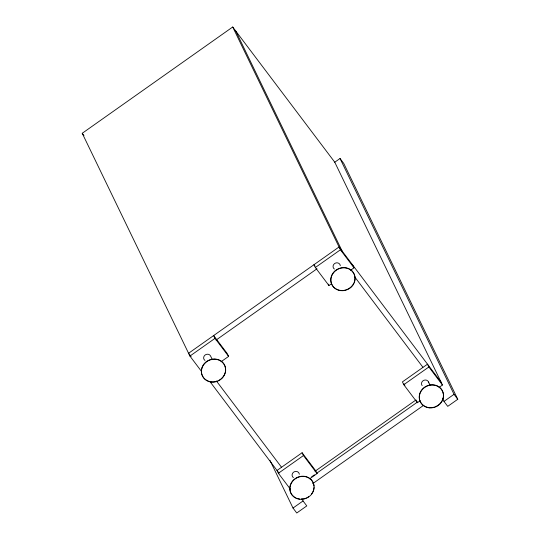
<?xml version="1.0" encoding="UTF-8"?>
<svg xmlns="http://www.w3.org/2000/svg" width="540" height="540" viewBox="0 0 540 540"><rect width="100%" height="100%" fill="white"/><g stroke="black" fill="none" stroke-linecap="round" stroke-linejoin="round"><path stroke-width="0.81" d="M201.521 371.432L189.931 356.076L82.228 133.286L232.713 27L334.766 162.216L442.463 385.013L439.074 387.403M334.679 162.277L340.031 158.497L343.771 163.458L457.772 399.276L447.741 406.363L443.995 401.402L442.53 398.371M189.931 356.076L215.015 338.364L213.651 335.556L227.259 353.585L228.616 356.393L221.164 361.658M331.648 283.622L328.941 285.538L315.333 267.509L340.416 249.791L232.713 27M216.061 340.072L317 268.778M350.629 270.216L354.017 267.82L352.661 265.012M309.609 478.845L317.061 473.58L315.704 470.772L302.096 452.743L277.02 470.462L278.377 473.269L290.473 489.294M278.377 473.269L303.46 455.551L302.096 452.743M403.778 384.696L428.861 366.984L427.498 364.176L402.421 381.888L403.778 384.696L417.386 402.725L420.093 400.808M315.056 471.238L415.996 399.944M311.661 476.8L314.408 474.856M316.474 473.398L417.542 402.01M312.647 483.698L423.346 405.513M303.048 500.958L306.788 505.913L296.757 513L293.011 508.039L303.048 500.958L301.948 498.683M443.995 401.402L454.032 394.315L340.031 158.497M454.032 394.315L457.772 399.276M441.106 382.205L339.053 246.982L188.575 353.268L189.884 355.01M340.416 249.791L354.017 267.82M428.861 366.984L442.463 385.013M354.355 276.426L422.888 367.234M314.982 266.031L313.976 264.701L315.333 267.509M403.933 383.893L404.939 385.229M82.228 133.286L83.977 135.601M215.015 338.364L228.616 356.393M303.46 455.551L317.061 473.58M216.459 381.044L281.435 467.14M190.087 355.273L191.093 356.609M209.912 381.544L279.038 473.128M428.531 382.01L429.975 384.986M416.367 400.619L417.386 402.725M235.771 31.057L342.117 251.039M328.259 284.135L328.941 285.538M269.919 460.269L293.011 508.039M212.112 359.201L210.674 356.225A3.692 3.375 -25.8 0 0 205.997 354.524L205.153 354.996A3.692 3.375 -25.8 0 0 204.957 360.45M211.181 381.848A12.312 11.259 -25.8 0 1 201.467 369.596A12.312 11.259 -25.8 0 1 214.697 358.999A12.312 11.259 -25.8 0 1 225.558 370.325M225.362 371.824A12.312 11.259 -25.8 0 1 220.901 378.992M220.266 379.478A12.312 11.259 -25.8 0 1 218.896 380.322M217.438 381.004A12.312 11.259 -25.8 0 1 211.957 381.908M340.301 265.673A3.692 3.375 -25.8 0 0 335.408 263.115L334.571 263.594A3.692 3.375 -25.8 0 0 334.368 269.048M346.093 289.872A12.312 11.259 -25.8 0 1 330.77 280.435A12.312 11.259 -25.8 0 1 344.898 267.644A12.312 11.259 -25.8 0 1 354.105 282.616M353.781 283.318A12.312 11.259 -25.8 0 1 346.849 289.595M428.746 382.867A3.692 3.375 -25.8 0 0 423.853 380.308L423.016 380.781A3.692 3.375 -25.8 0 0 422.165 385.627M434.538 407.059A12.312 11.259 -25.8 0 1 419.526 394.389A12.312 11.259 -25.8 0 1 439.445 387.221A12.312 11.259 -25.8 0 1 435.294 406.789M299.336 474.269A3.692 3.375 -25.8 0 0 294.442 471.71L293.598 472.19A3.692 3.375 -25.8 0 0 293.402 477.644M295.92 497.995A12.312 11.259 -25.8 0 1 295.434 478.413A12.312 11.259 -25.8 0 1 313.997 486.02M314.003 487.519A12.312 11.259 -25.8 0 1 311.573 493.911M308.711 496.665A12.312 11.259 -25.8 0 1 306.619 497.873M305.883 498.19A12.312 11.259 -25.8 0 1 301.199 499.115M299.626 499.034A12.312 11.259 -25.8 0 1 296.622 498.292M211.282 382.064A12.312 11.259 -25.8 0 0 225.018 366.167A12.312 11.259 -25.8 0 0 204.397 363.805A12.312 11.259 -25.8 0 0 211.282 382.064M340.7 290.655A12.312 11.259 -25.8 0 0 354.429 274.759A12.312 11.259 -25.8 0 0 333.815 272.396A12.312 11.259 -25.8 0 0 340.7 290.655M429.145 407.849A12.312 11.259 -25.8 0 0 442.874 391.952A12.312 11.259 -25.8 0 0 422.26 389.59A12.312 11.259 -25.8 0 0 429.145 407.849M299.727 499.25A12.312 11.259 -25.8 0 0 313.463 483.354A12.312 11.259 -25.8 0 0 292.842 480.992A12.312 11.259 -25.8 0 0 299.727 499.25"/></g></svg>
